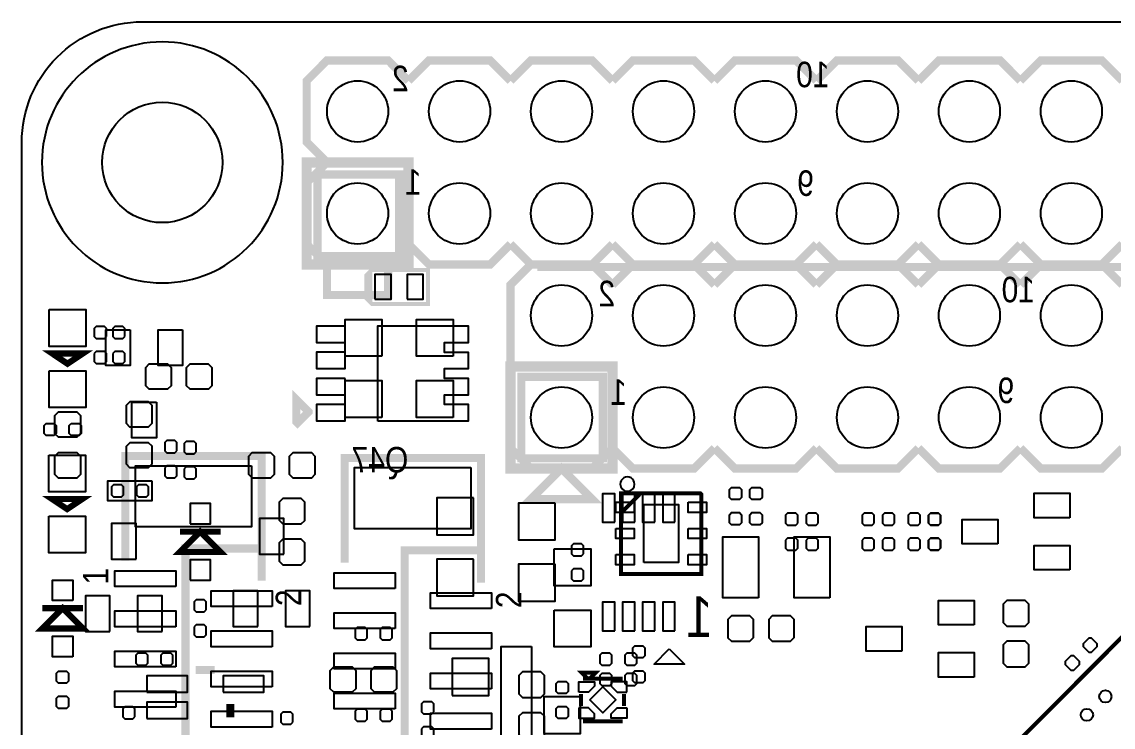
# Model space of a CAD drawing. Extents: x -2.3 to 87.1, y -2.6 to 56.
# Drawn here: x 0 to 27.19, y 38.44 to 56 of the extents above; entities that cross this region are included whole.
import ezdxf

# ---------------------------------------------------------------- set-up
doc = ezdxf.new("R2010")
doc.units = 0
doc.header["$MEASUREMENT"] = 0
for name, color, linetype in [('BG_OUTLINE', 254, 'CONTINUOUS'), ('PG_SILKSCREEN_BOTTOM', 12, 'CONTINUOUS'), ('PG_SILKSCREEN_TOP', 254, 'CONTINUOUS'), ('PG_SOLDERMASK_TOP', 9, 'CONTINUOUS'), ('PIN_BOTTOM', 1, 'CONTINUOUS'), ('PIN_TOP', 110, 'CONTINUOUS')]:
    doc.layers.add(name, color=color, linetype=linetype)

msp = doc.modelspace()

# ---------------------------------------------------------------- linework, layer by layer
at = {"layer": 'BG_OUTLINE'}
msp.add_lwpolyline([(2.999994, 55.999888), (81.999836, 55.999888, -0.414214), (84.99983, 52.999894), (84.99983, 2.999994, -0.414214), (81.999836, 0), (2.999994, 0, -0.414214), (0, 2.999994), (0, 52.999894, -0.414214)], format="xyb", close=True, dxfattribs=at)
at = {"layer": 'PG_SILKSCREEN_BOTTOM'}
for points, const_width in [([(9.398, 52.197), (7.366, 52.197), (7.366, 50.165), (9.398, 50.165), (9.398, 52.197)], 0.2032), ([(41.98874, 49.89576), (12.84224, 49.89576)], 0.2032), ([(14.47292, 47.16272), (12.44092, 47.16272), (12.44092, 45.13072), (14.47292, 45.13072), (14.47292, 47.16272)], 0.2032), ([(6.866992, 46.014005), (7.141997, 46.289011), (7.141997, 46.290001), (6.839001, 46.592998), (6.839001, 46.041996), (6.866992, 46.014005)], 0.2), ([(31.1277, 44.402299), (16.278301, 29.5529)], 0.100076), ([(4.953, 42.799), (3.937, 42.799), (4.445, 43.307), (4.953, 42.799)], 0.1524), ([(4.953, 43.307), (3.937, 43.307)], 0.1524), ([(4.806188, 39.86276), (4.327906, 39.86276)], 0.2032), ([(5.194808, 38.679882), (5.194808, 39.018972)], 0.2032)]:
    msp.add_lwpolyline(points, dxfattribs=dict(at, const_width=const_width))
msp.add_lwpolyline([(8.627999, 49.732997, 0.2, 0.2, 0), (8.627999, 49.073003, 0.1, 0.1, 0), (8.727999, 48.973003, 0.1, 0.1, 0), (10.117988, 48.973003, 0.1, 0.1, 0), (10.117988, 49.822989, 0.1, 0.1, 0), (8.717991, 49.822989, 0.1, 0.1, 0), (8.627999, 49.732997, 0.1, 0.1, 0)], format="xyseb", dxfattribs=at)
msp.add_lwpolyline([(3.242412, 44.573012), (3.242412, 44.072988), (2.142388, 44.072988), (2.142388, 44.573012), (3.242412, 44.573012)], dxfattribs=at)
for points in [[(12.7, 40.4495), (12.7, 37.0205), (11.938, 37.0205), (11.938, 40.4495)], [(16.129, 40.386), (16.51, 40.005), (15.748, 40.005)]]:
    msp.add_lwpolyline(points, close=True, dxfattribs=at)
at = {"layer": 'PG_SILKSCREEN_TOP'}
for points, const_width in [([(7.60222, 55.03926), (7.09422, 54.53126), (7.09422, 53.00726), (7.60222, 52.49926)], 0.2032), ([(9.63422, 54.53126), (9.12622, 55.03926), (7.60222, 55.03926), (7.09422, 54.53126)], 0.2032), ([(12.17422, 54.53126), (11.66622, 55.03926), (10.14222, 55.03926), (9.63422, 54.53126)], 0.2032), ([(14.71422, 54.53126), (14.20622, 55.03926), (12.68222, 55.03926), (12.17422, 54.53126)], 0.2032), ([(17.25422, 54.53126), (16.74622, 55.03926), (15.22222, 55.03926), (14.71422, 54.53126)], 0.2032), ([(19.79422, 54.53126), (19.28622, 55.03926), (17.76222, 55.03926), (17.25422, 54.53126)], 0.2032), ([(22.33422, 54.53126), (21.82622, 55.03926), (20.30222, 55.03926), (19.79422, 54.53126)], 0.2032), ([(24.87422, 54.53126), (24.36622, 55.03926), (22.84222, 55.03926), (22.33422, 54.53126)], 0.2032), ([(27.41422, 54.53126), (26.90622, 55.03926), (25.38222, 55.03926), (24.87422, 54.53126)], 0.2032), ([(7.09422, 52.49926), (9.63422, 52.49926), (9.63422, 49.95926), (7.09422, 49.95926), (7.09422, 52.49926)], 0.254), ([(7.60222, 52.49926), (7.09422, 51.99126), (7.09422, 50.46726), (7.60222, 49.95926)], 0.2032), ([(7.09422, 50.46726), (7.60222, 49.95926), (9.12622, 49.95926), (9.63422, 50.46726)], 0.2032), ([(9.63422, 50.46726), (10.14222, 49.95926), (11.66622, 49.95926), (12.17422, 50.46726)], 0.2032), ([(12.17422, 50.46726), (12.68222, 49.95926), (14.20622, 49.95926), (14.71422, 50.46726)], 0.2032), ([(14.71422, 50.46726), (15.22222, 49.95926), (16.74622, 49.95926), (17.25422, 50.46726)], 0.2032), ([(17.25422, 50.46726), (17.76222, 49.95926), (19.28622, 49.95926), (19.79422, 50.46726)], 0.2032), ([(19.79422, 50.46726), (20.30222, 49.95926), (21.82622, 49.95926), (22.33422, 50.46726)], 0.2032), ([(22.33422, 50.46726), (22.84222, 49.95926), (24.36622, 49.95926), (24.87422, 50.46726)], 0.2032), ([(24.87422, 50.46726), (25.38222, 49.95926), (26.90622, 49.95926), (27.41422, 50.46726)], 0.2032), ([(7.60222, 49.95926), (7.60222, 49.19726), (9.12622, 49.19726), (9.12622, 49.95926)], 0.2032), ([(12.68222, 49.95926), (12.17422, 49.45126), (12.17422, 45.38726), (12.68222, 44.87926)], 0.2032), ([(14.71422, 49.45126), (14.20622, 49.95926), (12.68222, 49.95926), (12.17422, 49.45126)], 0.2032), ([(17.25422, 49.45126), (16.74622, 49.95926), (15.22222, 49.95926), (14.71422, 49.45126)], 0.2032), ([(19.79422, 49.45126), (19.28622, 49.95926), (17.76222, 49.95926), (17.25422, 49.45126)], 0.2032), ([(22.33422, 49.45126), (21.82622, 49.95926), (20.30222, 49.95926), (19.79422, 49.45126)], 0.2032), ([(24.87422, 49.45126), (24.36622, 49.95926), (22.84222, 49.95926), (22.33422, 49.45126)], 0.2032), ([(27.41422, 49.45126), (26.90622, 49.95926), (25.38222, 49.95926), (24.87422, 49.45126)], 0.2032), ([(1.39192, 47.74184), (0.75692, 47.74184), (1.13792, 47.48784), (1.51892, 47.74184), (1.39192, 47.74184)], 0.1524), ([(12.17422, 47.41926), (14.71422, 47.41926), (14.71422, 44.87926), (12.17422, 44.87926), (12.17422, 47.41926)], 0.254), ([(12.17422, 45.38726), (12.68222, 44.87926), (14.20622, 44.87926), (14.71422, 45.38726)], 0.2032), ([(14.71422, 45.38726), (15.22222, 44.87926), (16.74622, 44.87926), (17.25422, 45.38726)], 0.2032), ([(17.25422, 45.38726), (17.76222, 44.87926), (19.28622, 44.87926), (19.79422, 45.38726)], 0.2032), ([(19.79422, 45.38726), (20.30222, 44.87926), (21.82622, 44.87926), (22.33422, 45.38726)], 0.2032), ([(22.33422, 45.38726), (22.84222, 44.87926), (24.36622, 44.87926), (24.87422, 45.38726)], 0.2032), ([(24.87422, 45.38726), (25.38222, 44.87926), (26.90622, 44.87926), (27.41422, 45.38726)], 0.2032), ([(5.977357, 42.086911), (5.977357, 45.186905), (2.577363, 45.186905), (2.577363, 42.58691)], 0.2), ([(11.438357, 42.038651), (11.438357, 45.138645), (8.038363, 45.138645), (8.038363, 42.53865)], 0.2), ([(13.44422, 44.87926), (12.68222, 44.11726), (14.20622, 44.11726), (13.44422, 44.87926)], 0.2032), ([(1.3843, 44.12234), (0.7493, 44.12234), (1.1303, 43.86834), (1.5113, 44.12234), (1.3843, 44.12234)], 0.1524), ([(16.925798, 44.240018), (16.925798, 42.250004), (14.925802, 42.250004), (14.925802, 44.260008), (16.905808, 44.260008), (16.925798, 44.240018)], 0.1), ([(15.415793, 44.25), (15.405811, 44.25), (14.93581, 43.779999)], 0.1), ([(5.877357, 42.886909), (4.07736, 42.886909), (4.07736, 26.886891), (5.977357, 26.886891)], 0.2), ([(11.338357, 42.838649), (9.53836, 42.838649), (9.53836, 26.838631), (11.438357, 26.838631)], 0.2), ([(0.508, 40.894), (1.524, 40.894), (1.016, 41.402), (0.508, 40.894)], 0.1524), ([(0.508, 41.402), (1.524, 41.402)], 0.1524), ([(14.142999, 39.656004), (14.153007, 39.656004), (14.292986, 39.796009), (13.943, 39.796009), (14.083005, 39.656004), (14.142999, 39.656004)], 0.1), ([(14.962988, 39.645996), (13.983005, 39.645996)], 0.1), ([(13.932992, 38.965988), (13.932992, 39.266012)], 0.1), ([(15.002993, 38.965988), (15.002993, 39.266012)], 0.1), ([(14.962988, 38.586004), (13.983005, 38.586004)], 0.1)]:
    msp.add_lwpolyline(points, dxfattribs=dict(at, const_width=const_width))
msp.add_lwpolyline([(15.2638, 44.490005, 1), (14.9078, 44.490015, 1)], format="xyb", close=True, dxfattribs=at)
at = {"layer": 'PG_SOLDERMASK_TOP'}
msp.add_lwpolyline([(6.499987, 52.499895, 1), (0.499999, 52.499895, 1)], format="xyb", close=True, dxfattribs=at)
at = {"layer": 'PIN_BOTTOM'}
for points in [[(8.794801, 49.0982), (9.201201, 49.0982), (9.201201, 49.7078), (8.794801, 49.7078)], [(9.594799, 49.0982), (10.001199, 49.0982), (10.001199, 49.7078), (9.594799, 49.7078)], [(2.105812, 48.167696), (2.105812, 48.367696), (2.0558, 48.417709), (1.8558, 48.417709), (1.805788, 48.367696), (1.805788, 48.167696), (1.8558, 48.117684), (2.0558, 48.117684)], [(2.563012, 48.167696), (2.563012, 48.367696), (2.513, 48.417709), (2.313, 48.417709), (2.262988, 48.367696), (2.262988, 48.167696), (2.313, 48.117684), (2.513, 48.117684)], [(8.051495, 48.422306), (7.340295, 48.422306), (7.340295, 48.015906), (8.051495, 48.015906)], [(8.871001, 46.058988), (8.871001, 48.429012), (11.121009, 48.429012), (11.121009, 48.008997), (10.52101, 48.008997), (10.52101, 47.779), (11.121009, 47.779), (11.121009, 47.359011), (10.52101, 47.359011), (10.52101, 47.128989), (11.121009, 47.128989), (11.121009, 46.709), (10.52101, 46.709), (10.52101, 46.479003), (11.121009, 46.479003), (11.121009, 46.058988)], [(1.805788, 47.742704), (1.805788, 47.542704), (1.8558, 47.492691), (2.0558, 47.492691), (2.105812, 47.542704), (2.105812, 47.742704), (2.0558, 47.792716), (1.8558, 47.792716)], [(2.262988, 47.742704), (2.262988, 47.542704), (2.313, 47.492691), (2.513, 47.492691), (2.563012, 47.542704), (2.563012, 47.742704), (2.513, 47.792716), (2.313, 47.792716)], [(8.051495, 47.772295), (7.340295, 47.772295), (7.340295, 47.365895), (8.051495, 47.365895)], [(3.7211, 47.3837), (3.7211, 47.0535), (3.7211, 46.938895), (3.632505, 46.8503), (3.175, 46.8503), (3.0861, 46.9392), (3.0861, 47.053195), (3.086405, 47.0535), (3.086405, 47.3964), (3.175305, 47.4853), (3.518205, 47.4853), (3.629889, 47.4853), (3.7211, 47.394089)], [(4.7371, 47.3837), (4.7371, 47.0535), (4.7371, 46.938895), (4.648505, 46.8503), (4.191, 46.8503), (4.1021, 46.9392), (4.1021, 47.053195), (4.102405, 47.0535), (4.102405, 47.3964), (4.191305, 47.4853), (4.534205, 47.4853), (4.645889, 47.4853), (4.7371, 47.394089)], [(8.051495, 47.122105), (7.340295, 47.122105), (7.340295, 46.715705), (8.051495, 46.715705)], [(2.7051, 46.5455), (3.0353, 46.5455), (3.149905, 46.5455), (3.2385, 46.456905), (3.2385, 45.9994), (3.1496, 45.9105), (3.035605, 45.9105), (3.0353, 45.910805), (2.6924, 45.910805), (2.6035, 45.999705), (2.6035, 46.342605), (2.6035, 46.454289), (2.694711, 46.5455)], [(1.3589, 45.6565), (1.0287, 45.6565), (0.914095, 45.6565), (0.8255, 45.745095), (0.8255, 46.2026), (0.9144, 46.2915), (1.028395, 46.2915), (1.0287, 46.291195), (1.3716, 46.291195), (1.4605, 46.202295), (1.4605, 45.859395), (1.4605, 45.747711), (1.369289, 45.6565)], [(8.051495, 46.472094), (7.340295, 46.472094), (7.340295, 46.065694), (8.051495, 46.065694)], [(2.7051, 45.5295), (3.0353, 45.5295), (3.149905, 45.5295), (3.2385, 45.440905), (3.2385, 44.9834), (3.1496, 44.8945), (3.035605, 44.8945), (3.0353, 44.894805), (2.6924, 44.894805), (2.6035, 44.983705), (2.6035, 45.326605), (2.6035, 45.438289), (2.694711, 45.5295)], [(3.858412, 45.322896), (3.858412, 45.522896), (3.8084, 45.572909), (3.6084, 45.572909), (3.558388, 45.522896), (3.558388, 45.322896), (3.6084, 45.272884), (3.8084, 45.272884)], [(4.341012, 45.297496), (4.341012, 45.497496), (4.291, 45.547509), (4.091, 45.547509), (4.040988, 45.497496), (4.040988, 45.297496), (4.091, 45.247484), (4.291, 45.247484)], [(1.3589, 44.6405), (1.0287, 44.6405), (0.914095, 44.6405), (0.8255, 44.729095), (0.8255, 45.1866), (0.9144, 45.2755), (1.028395, 45.2755), (1.0287, 45.275195), (1.3716, 45.275195), (1.4605, 45.186295), (1.4605, 44.843395), (1.4605, 44.731711), (1.369289, 44.6405)], [(5.6515, 44.7421), (5.6515, 45.0723), (5.6515, 45.186905), (5.740095, 45.2755), (6.1976, 45.2755), (6.2865, 45.1866), (6.2865, 45.072605), (6.286195, 45.0723), (6.286195, 44.7294), (6.197295, 44.6405), (5.854395, 44.6405), (5.742711, 44.6405), (5.6515, 44.731711)], [(6.6675, 44.7421), (6.6675, 45.0723), (6.6675, 45.186905), (6.756095, 45.2755), (7.2136, 45.2755), (7.3025, 45.1866), (7.3025, 45.072605), (7.302195, 45.0723), (7.302195, 44.7294), (7.213295, 44.6405), (6.870395, 44.6405), (6.758711, 44.6405), (6.6675, 44.731711)], [(3.558388, 44.897904), (3.558388, 44.697904), (3.6084, 44.647891), (3.8084, 44.647891), (3.858412, 44.697904), (3.858412, 44.897904), (3.8084, 44.947916), (3.6084, 44.947916)], [(4.040988, 44.872504), (4.040988, 44.672504), (4.091, 44.622491), (4.291, 44.622491), (4.341012, 44.672504), (4.341012, 44.872504), (4.291, 44.922516), (4.091, 44.922516)], [(2.479904, 44.473012), (2.279904, 44.473012), (2.229891, 44.423), (2.229891, 44.223), (2.279904, 44.172988), (2.479904, 44.172988), (2.529916, 44.223), (2.529916, 44.423)], [(2.904896, 44.172988), (3.104896, 44.172988), (3.154909, 44.223), (3.154909, 44.423), (3.104896, 44.473012), (2.904896, 44.473012), (2.854884, 44.423), (2.854884, 44.223)], [(11.2522, 44.1452), (10.3378, 44.1452), (10.3378, 43.2308), (11.2522, 43.2308)], [(14.769389, 43.53941), (14.769389, 44.25061), (14.464589, 44.25061), (14.464589, 43.53941)], [(15.269388, 43.53941), (15.269388, 44.25061), (14.964588, 44.25061), (14.964588, 43.53941)], [(15.769412, 43.53941), (15.769412, 44.25061), (15.464612, 44.25061), (15.464612, 43.53941)], [(16.269411, 43.53941), (16.269411, 44.25061), (15.964611, 44.25061), (15.964611, 43.53941)], [(4.191, 43.498999), (4.699, 43.498999), (4.699, 44.006999), (4.191, 44.006999)], [(13.2842, 44.0182), (12.3698, 44.0182), (12.3698, 43.1038), (13.2842, 43.1038)], [(19.327012, 43.519496), (19.327012, 43.719496), (19.277, 43.769509), (19.077, 43.769509), (19.026988, 43.719496), (19.026988, 43.519496), (19.077, 43.469484), (19.277, 43.469484)], [(19.835012, 43.519496), (19.835012, 43.719496), (19.785, 43.769509), (19.585, 43.769509), (19.534988, 43.719496), (19.534988, 43.519496), (19.585, 43.469484), (19.785, 43.469484)], [(21.232012, 43.519496), (21.232012, 43.719496), (21.182, 43.769509), (20.982, 43.769509), (20.931988, 43.719496), (20.931988, 43.519496), (20.982, 43.469484), (21.182, 43.469484)], [(21.740012, 43.519496), (21.740012, 43.719496), (21.69, 43.769509), (21.49, 43.769509), (21.439988, 43.719496), (21.439988, 43.519496), (21.49, 43.469484), (21.69, 43.469484)], [(22.375012, 43.519496), (22.375012, 43.719496), (22.325, 43.769509), (22.125, 43.769509), (22.074988, 43.719496), (22.074988, 43.519496), (22.125, 43.469484), (22.325, 43.469484)], [(22.883012, 43.519496), (22.883012, 43.719496), (22.833, 43.769509), (22.633, 43.769509), (22.582988, 43.719496), (22.582988, 43.519496), (22.633, 43.469484), (22.833, 43.469484)], [(2.8448, 42.619498), (2.8448, 43.508498), (2.2352, 43.508498), (2.2352, 42.619498)], [(6.5278, 42.746498), (6.5278, 43.635498), (5.9182, 43.635498), (5.9182, 42.746498)], [(13.993012, 42.757496), (13.993012, 42.957496), (13.943, 43.007509), (13.743, 43.007509), (13.692988, 42.957496), (13.692988, 42.757496), (13.743, 42.707484), (13.943, 42.707484)], [(19.026988, 43.094504), (19.026988, 42.894504), (19.077, 42.844491), (19.277, 42.844491), (19.327012, 42.894504), (19.327012, 43.094504), (19.277, 43.144516), (19.077, 43.144516)], [(19.534988, 43.094504), (19.534988, 42.894504), (19.585, 42.844491), (19.785, 42.844491), (19.835012, 42.894504), (19.835012, 43.094504), (19.785, 43.144516), (19.585, 43.144516)], [(20.931988, 43.094504), (20.931988, 42.894504), (20.982, 42.844491), (21.182, 42.844491), (21.232012, 42.894504), (21.232012, 43.094504), (21.182, 43.144516), (20.982, 43.144516)], [(21.439988, 43.094504), (21.439988, 42.894504), (21.49, 42.844491), (21.69, 42.844491), (21.740012, 42.894504), (21.740012, 43.094504), (21.69, 43.144516), (21.49, 43.144516)], [(22.074988, 43.094504), (22.074988, 42.894504), (22.125, 42.844491), (22.325, 42.844491), (22.375012, 42.894504), (22.375012, 43.094504), (22.325, 43.144516), (22.125, 43.144516)], [(22.582988, 43.094504), (22.582988, 42.894504), (22.633, 42.844491), (22.833, 42.844491), (22.883012, 42.894504), (22.883012, 43.094504), (22.833, 43.144516), (22.633, 43.144516)], [(4.191, 42.099001), (4.699, 42.099001), (4.699, 42.607001), (4.191, 42.607001)], [(11.2522, 42.6212), (10.3378, 42.6212), (10.3378, 41.7068), (11.2522, 41.7068)], [(13.2842, 42.4942), (12.3698, 42.4942), (12.3698, 41.5798), (13.2842, 41.5798)], [(13.692988, 42.332504), (13.692988, 42.132504), (13.743, 42.082491), (13.943, 42.082491), (13.993012, 42.132504), (13.993012, 42.332504), (13.943, 42.382516), (13.743, 42.382516)], [(2.194789, 40.819502), (2.194789, 41.708502), (1.585189, 41.708502), (1.585189, 40.819502)], [(3.494811, 40.819502), (3.494811, 41.708502), (2.885211, 41.708502), (2.885211, 40.819502)], [(4.595012, 41.360496), (4.595012, 41.560496), (4.545, 41.610509), (4.345, 41.610509), (4.294988, 41.560496), (4.294988, 41.360496), (4.345, 41.310484), (4.545, 41.310484)], [(5.877789, 40.946502), (5.877789, 41.835502), (5.268189, 41.835502), (5.268189, 40.946502)], [(7.177811, 40.946502), (7.177811, 41.835502), (6.568211, 41.835502), (6.568211, 40.946502)], [(14.769389, 40.83939), (14.769389, 41.55059), (14.464589, 41.55059), (14.464589, 40.83939)], [(15.269388, 40.83939), (15.269388, 41.55059), (14.964588, 41.55059), (14.964588, 40.83939)], [(15.769412, 40.83939), (15.769412, 41.55059), (15.464612, 41.55059), (15.464612, 40.83939)], [(16.269411, 40.83939), (16.269411, 41.55059), (15.964611, 41.55059), (15.964611, 40.83939)], [(4.294988, 40.935504), (4.294988, 40.735504), (4.345, 40.685491), (4.545, 40.685491), (4.595012, 40.735504), (4.595012, 40.935504), (4.545, 40.985516), (4.345, 40.985516)], [(8.550504, 40.917012), (8.350504, 40.917012), (8.300491, 40.867), (8.300491, 40.667), (8.350504, 40.616988), (8.550504, 40.616988), (8.600516, 40.667), (8.600516, 40.867)], [(8.975496, 40.616988), (9.175496, 40.616988), (9.225509, 40.667), (9.225509, 40.867), (9.175496, 40.917012), (8.975496, 40.917012), (8.925484, 40.867), (8.925484, 40.667)], [(26.646937, 40.303196), (26.788364, 40.444623), (26.788364, 40.515337), (26.646937, 40.656764), (26.576223, 40.656764), (26.434796, 40.515337), (26.434796, 40.444623), (26.576223, 40.303196)], [(3.089504, 40.282012), (2.889504, 40.282012), (2.839491, 40.232), (2.839491, 40.032), (2.889504, 39.981988), (3.089504, 39.981988), (3.139516, 40.032), (3.139516, 40.232)], [(3.514496, 39.981988), (3.714496, 39.981988), (3.764509, 40.032), (3.764509, 40.232), (3.714496, 40.282012), (3.514496, 40.282012), (3.464484, 40.232), (3.464484, 40.032)], [(14.646504, 40.282012), (14.446504, 40.282012), (14.396491, 40.232), (14.396491, 40.032), (14.446504, 39.981988), (14.646504, 39.981988), (14.696516, 40.032), (14.696516, 40.232)], [(15.071496, 39.981988), (15.271496, 39.981988), (15.321509, 40.032), (15.321509, 40.232), (15.271496, 40.282012), (15.071496, 40.282012), (15.021484, 40.232), (15.021484, 40.032)], [(10.7188, 39.2303), (11.6332, 39.2303), (11.6332, 40.1447), (10.7188, 40.1447)], [(26.134263, 40.214804), (25.992836, 40.073377), (25.992836, 40.002663), (26.134263, 39.861236), (26.204977, 39.861236), (26.346404, 40.002663), (26.346404, 40.073377), (26.204977, 40.214804)], [(3.11404, 39.308786), (4.13004, 39.308786), (4.13004, 39.715186), (3.11404, 39.715186)], [(5.01396, 39.308786), (6.02996, 39.308786), (6.02996, 39.715186), (5.01396, 39.715186)], [(8.3185, 39.8399), (8.3185, 39.5097), (8.3185, 39.395095), (8.229905, 39.3065), (7.7724, 39.3065), (7.6835, 39.3954), (7.6835, 39.509395), (7.683805, 39.5097), (7.683805, 39.8526), (7.772705, 39.9415), (8.115605, 39.9415), (8.227289, 39.9415), (8.3185, 39.850289)], [(9.3345, 39.8399), (9.3345, 39.5097), (9.3345, 39.395095), (9.245905, 39.3065), (8.7884, 39.3065), (8.6995, 39.3954), (8.6995, 39.509395), (8.699805, 39.5097), (8.699805, 39.8526), (8.788705, 39.9415), (9.131605, 39.9415), (9.243289, 39.9415), (9.3345, 39.850289)], [(14.646504, 39.774012), (14.446504, 39.774012), (14.396491, 39.724), (14.396491, 39.524), (14.446504, 39.473988), (14.646504, 39.473988), (14.696516, 39.524), (14.696516, 39.724)], [(15.071496, 39.473988), (15.271496, 39.473988), (15.321509, 39.524), (15.321509, 39.724), (15.271496, 39.774012), (15.071496, 39.774012), (15.021484, 39.724), (15.021484, 39.524)], [(13.0048, 38.2778), (13.9192, 38.2778), (13.9192, 39.1922), (13.0048, 39.1922)], [(2.817012, 38.693496), (2.817012, 38.893496), (2.767, 38.943509), (2.567, 38.943509), (2.516988, 38.893496), (2.516988, 38.693496), (2.567, 38.643484), (2.767, 38.643484)], [(3.11404, 38.6588), (4.13004, 38.6588), (4.13004, 39.0652), (3.11404, 39.0652)], [(8.550504, 38.885012), (8.350504, 38.885012), (8.300491, 38.835), (8.300491, 38.635), (8.350504, 38.584988), (8.550504, 38.584988), (8.600516, 38.635), (8.600516, 38.835)], [(8.975496, 38.584988), (9.175496, 38.584988), (9.225509, 38.635), (9.225509, 38.835), (9.175496, 38.885012), (8.975496, 38.885012), (8.925484, 38.835), (8.925484, 38.635)], [(10.259212, 38.820496), (10.259212, 39.020496), (10.2092, 39.070509), (10.0092, 39.070509), (9.959188, 39.020496), (9.959188, 38.820496), (10.0092, 38.770484), (10.2092, 38.770484)], [(6.754012, 38.566496), (6.754012, 38.766496), (6.704, 38.816509), (6.504, 38.816509), (6.453988, 38.766496), (6.453988, 38.566496), (6.504, 38.516484), (6.704, 38.516484)], [(9.959188, 38.395504), (9.959188, 38.195504), (10.0092, 38.145491), (10.2092, 38.145491), (10.259212, 38.195504), (10.259212, 38.395504), (10.2092, 38.445516), (10.0092, 38.445516)]]:
    msp.add_lwpolyline(points, close=True, dxfattribs=at)
for centre, radius in [((8.36422, 53.76926), 0.762), ((10.90422, 53.76926), 0.762), ((13.44422, 53.76926), 0.762), ((15.98422, 53.76926), 0.762), ((18.52422, 53.76926), 0.762), ((21.06422, 53.76926), 0.762), ((23.60422, 53.76926), 0.762), ((26.14422, 53.76926), 0.762), ((3.499993, 52.499895), 1.5), ((8.36422, 51.22926), 0.762), ((10.90422, 51.22926), 0.762), ((13.44422, 51.22926), 0.762), ((15.98422, 51.22926), 0.762), ((18.52422, 51.22926), 0.762), ((21.06422, 51.22926), 0.762), ((23.60422, 51.22926), 0.762), ((26.14422, 51.22926), 0.762), ((13.44422, 48.68926), 0.762), ((15.98422, 48.68926), 0.762), ((18.52422, 48.68926), 0.762), ((21.06422, 48.68926), 0.762), ((23.60422, 48.68926), 0.762), ((26.14422, 48.68926), 0.762), ((13.44422, 46.14926), 0.762), ((15.98422, 46.14926), 0.762), ((18.52422, 46.14926), 0.762), ((21.06422, 46.14926), 0.762), ((23.60422, 46.14926), 0.762), ((26.14422, 46.14926), 0.762), ((26.991031, 39.204875), 0.1524), ((26.531418, 38.745262), 0.1524)]:
    msp.add_circle(centre, radius, dxfattribs=at)
at = {"layer": 'PIN_TOP'}
for points in [[(0.68072, 48.83404), (1.59512, 48.83404), (1.59512, 47.91964), (0.68072, 47.91964)], [(8.9662, 47.6758), (8.0518, 47.6758), (8.0518, 48.5902), (8.9662, 48.5902)], [(10.7442, 47.6758), (9.8298, 47.6758), (9.8298, 48.5902), (10.7442, 48.5902)], [(2.702789, 48.334498), (2.702789, 47.445498), (2.093189, 47.445498), (2.093189, 48.334498)], [(4.002811, 48.334498), (4.002811, 47.445498), (3.393211, 47.445498), (3.393211, 48.334498)], [(0.68072, 47.31004), (1.59512, 47.31004), (1.59512, 46.39564), (0.68072, 46.39564)], [(8.9662, 46.1518), (8.0518, 46.1518), (8.0518, 47.0662), (8.9662, 47.0662)], [(10.7442, 46.1518), (9.8298, 46.1518), (9.8298, 47.0662), (10.7442, 47.0662)], [(3.3528, 46.534502), (3.3528, 45.645502), (2.7432, 45.645502), (2.7432, 46.534502)], [(0.803504, 45.696988), (0.603504, 45.696988), (0.553491, 45.747), (0.553491, 45.947), (0.603504, 45.997012), (0.803504, 45.997012), (0.853516, 45.947), (0.853516, 45.747)], [(1.228496, 45.997012), (1.428496, 45.997012), (1.478509, 45.947), (1.478509, 45.747), (1.428496, 45.696988), (1.228496, 45.696988), (1.178484, 45.747), (1.178484, 45.947)], [(0.6731, 45.21454), (1.5875, 45.21454), (1.5875, 44.30014), (0.6731, 44.30014)], [(5.72516, 44.948907), (5.72516, 43.424907), (2.82956, 43.424907), (2.82956, 44.948907)], [(11.18616, 44.900647), (11.18616, 43.376647), (8.29056, 43.376647), (8.29056, 44.900647)], [(17.629988, 44.154496), (17.629988, 44.354496), (17.68, 44.404509), (17.88, 44.404509), (17.930012, 44.354496), (17.930012, 44.154496), (17.88, 44.104484), (17.68, 44.104484)], [(18.137988, 44.154496), (18.137988, 44.354496), (18.188, 44.404509), (18.388, 44.404509), (18.438012, 44.354496), (18.438012, 44.154496), (18.388, 44.104484), (18.188, 44.104484)], [(6.5151, 43.4975), (6.8453, 43.4975), (6.959905, 43.4975), (7.0485, 43.586095), (7.0485, 44.0436), (6.9596, 44.1325), (6.845605, 44.1325), (6.8453, 44.132195), (6.5024, 44.132195), (6.4135, 44.043295), (6.4135, 43.700395), (6.4135, 43.588711), (6.504711, 43.4975)], [(26.109498, 43.652211), (25.220498, 43.652211), (25.220498, 44.261811), (26.109498, 44.261811)], [(14.797202, 44.037021), (15.254402, 44.037021), (15.254402, 43.783021), (14.797202, 43.783021)], [(15.494, 42.53611), (15.494, 43.98391), (16.3576, 43.98391), (16.3576, 42.53611)], [(16.597198, 44.037021), (17.054398, 44.037021), (17.054398, 43.783021), (16.597198, 43.783021)], [(17.930012, 43.729504), (17.930012, 43.529504), (17.88, 43.479491), (17.68, 43.479491), (17.629988, 43.529504), (17.629988, 43.729504), (17.68, 43.779516), (17.88, 43.779516)], [(18.438012, 43.729504), (18.438012, 43.529504), (18.388, 43.479491), (18.188, 43.479491), (18.137988, 43.529504), (18.137988, 43.729504), (18.188, 43.779516), (18.388, 43.779516)], [(22.582988, 43.519496), (22.582988, 43.719496), (22.633, 43.769509), (22.833, 43.769509), (22.883012, 43.719496), (22.883012, 43.519496), (22.833, 43.469484), (22.633, 43.469484)], [(0.6731, 43.69054), (1.5875, 43.69054), (1.5875, 42.77614), (0.6731, 42.77614)], [(24.309502, 43.0022), (23.420502, 43.0022), (23.420502, 43.6118), (24.309502, 43.6118)], [(14.797202, 43.38701), (15.254402, 43.38701), (15.254402, 43.13301), (14.797202, 43.13301)], [(16.597198, 43.38701), (17.054398, 43.38701), (17.054398, 43.13301), (16.597198, 43.13301)], [(6.5151, 42.4815), (6.8453, 42.4815), (6.959905, 42.4815), (7.0485, 42.570095), (7.0485, 43.0276), (6.9596, 43.1165), (6.845605, 43.1165), (6.8453, 43.116195), (6.5024, 43.116195), (6.4135, 43.027295), (6.4135, 42.684395), (6.4135, 42.572711), (6.504711, 42.4815)], [(18.3515, 41.656), (17.4625, 41.656), (17.4625, 43.18), (18.3515, 43.18)], [(20.1295, 41.656), (19.2405, 41.656), (19.2405, 43.18), (20.1295, 43.18)], [(22.883012, 43.094504), (22.883012, 42.894504), (22.833, 42.844491), (22.633, 42.844491), (22.582988, 42.894504), (22.582988, 43.094504), (22.633, 43.144516), (22.833, 43.144516)], [(26.109498, 42.352189), (25.220498, 42.352189), (25.220498, 42.961789), (26.109498, 42.961789)], [(13.2588, 42.8752), (14.1732, 42.8752), (14.1732, 41.9608), (13.2588, 41.9608)], [(14.797202, 42.736999), (15.254402, 42.736999), (15.254402, 42.482999), (14.797202, 42.482999)], [(16.597198, 42.736999), (17.054398, 42.736999), (17.054398, 42.482999), (16.597198, 42.482999)], [(3.839362, 41.940048), (2.315362, 41.940048), (2.315362, 42.333748), (3.839362, 42.333748)], [(9.300362, 41.891788), (7.776362, 41.891788), (7.776362, 42.285488), (9.300362, 42.285488)], [(1.27, 41.593999), (0.762, 41.593999), (0.762, 42.101999), (1.27, 42.101999)], [(6.239358, 41.440049), (4.715358, 41.440049), (4.715358, 41.833749), (6.239358, 41.833749)], [(11.700358, 41.391789), (10.176358, 41.391789), (10.176358, 41.785489), (11.700358, 41.785489)], [(23.721898, 40.985211), (22.832898, 40.985211), (22.832898, 41.594811), (23.721898, 41.594811)], [(3.839362, 40.94005), (2.315362, 40.94005), (2.315362, 41.33375), (3.839362, 41.33375)], [(13.2588, 41.3512), (14.1732, 41.3512), (14.1732, 40.4368), (13.2588, 40.4368)], [(24.5491, 40.9575), (24.8793, 40.9575), (24.993905, 40.9575), (25.0825, 41.046095), (25.0825, 41.5036), (24.9936, 41.5925), (24.879605, 41.5925), (24.8793, 41.592195), (24.5364, 41.592195), (24.4475, 41.503295), (24.4475, 41.160395), (24.4475, 41.048711), (24.538711, 40.9575)], [(9.300362, 40.89179), (7.776362, 40.89179), (7.776362, 41.28549), (9.300362, 41.28549)], [(18.2245, 40.6781), (18.2245, 41.0083), (18.2245, 41.122905), (18.135905, 41.2115), (17.6784, 41.2115), (17.5895, 41.1226), (17.5895, 41.008605), (17.589805, 41.0083), (17.589805, 40.6654), (17.678705, 40.5765), (18.021605, 40.5765), (18.133289, 40.5765), (18.2245, 40.667711)], [(19.2405, 40.6781), (19.2405, 41.0083), (19.2405, 41.122905), (19.151905, 41.2115), (18.6944, 41.2115), (18.6055, 41.1226), (18.6055, 41.008605), (18.605805, 41.0083), (18.605805, 40.6654), (18.694705, 40.5765), (19.037605, 40.5765), (19.149289, 40.5765), (19.2405, 40.667711)], [(6.239358, 40.440051), (4.715358, 40.440051), (4.715358, 40.833751), (6.239358, 40.833751)], [(11.700358, 40.391791), (10.176358, 40.391791), (10.176358, 40.785491), (11.700358, 40.785491)], [(21.921902, 40.3352), (21.032902, 40.3352), (21.032902, 40.9448), (21.921902, 40.9448)], [(1.27, 40.194001), (0.762, 40.194001), (0.762, 40.702001), (1.27, 40.702001)], [(24.5491, 39.9415), (24.8793, 39.9415), (24.993905, 39.9415), (25.0825, 40.030095), (25.0825, 40.4876), (24.9936, 40.5765), (24.879605, 40.5765), (24.8793, 40.576195), (24.5364, 40.576195), (24.4475, 40.487295), (24.4475, 40.144395), (24.4475, 40.032711), (24.538711, 39.9415)], [(3.839362, 39.940052), (2.315362, 39.940052), (2.315362, 40.333752), (3.839362, 40.333752)], [(9.300362, 39.891792), (7.776362, 39.891792), (7.776362, 40.285492), (9.300362, 40.285492)], [(15.216988, 40.217496), (15.216988, 40.417496), (15.267, 40.467509), (15.467, 40.467509), (15.517012, 40.417496), (15.517012, 40.217496), (15.467, 40.167484), (15.267, 40.167484)], [(23.721898, 39.685189), (22.832898, 39.685189), (22.832898, 40.294789), (23.721898, 40.294789)], [(0.865988, 39.582496), (0.865988, 39.782496), (0.916, 39.832509), (1.116, 39.832509), (1.166012, 39.782496), (1.166012, 39.582496), (1.116, 39.532484), (0.916, 39.532484)], [(6.239358, 39.440053), (4.715358, 39.440053), (4.715358, 39.833753), (6.239358, 39.833753)], [(11.700358, 39.391793), (10.176358, 39.391793), (10.176358, 39.785493), (11.700358, 39.785493)], [(12.4841, 39.1795), (12.8143, 39.1795), (12.928905, 39.1795), (13.0175, 39.268095), (13.0175, 39.7256), (12.9286, 39.8145), (12.814605, 39.8145), (12.8143, 39.814195), (12.4714, 39.814195), (12.3825, 39.725295), (12.3825, 39.382395), (12.3825, 39.270711), (12.473711, 39.1795)], [(15.517012, 39.792504), (15.517012, 39.592504), (15.467, 39.542491), (15.267, 39.542491), (15.216988, 39.592504), (15.216988, 39.792504), (15.267, 39.842516), (15.467, 39.842516)], [(13.311988, 39.328496), (13.311988, 39.528496), (13.362, 39.578509), (13.562, 39.578509), (13.612012, 39.528496), (13.612012, 39.328496), (13.562, 39.278484), (13.362, 39.278484)], [(13.878001, 39.310996), (13.878001, 39.57099), (14.267993, 39.57099), (14.267993, 39.460983), (14.118006, 39.310996)], [(14.149707, 39.116), (14.472996, 39.439289), (14.796285, 39.116), (14.472996, 38.792711)], [(15.067991, 39.310996), (15.067991, 39.57099), (14.678, 39.57099), (14.678, 39.460983), (14.827987, 39.310996)], [(1.166012, 39.157504), (1.166012, 38.957504), (1.116, 38.907491), (0.916, 38.907491), (0.865988, 38.957504), (0.865988, 39.157504), (0.916, 39.207516), (1.116, 39.207516)], [(3.839362, 38.940054), (2.315362, 38.940054), (2.315362, 39.333754), (3.839362, 39.333754)], [(9.300362, 38.891794), (7.776362, 38.891794), (7.776362, 39.285494), (9.300362, 39.285494)], [(13.612012, 38.903504), (13.612012, 38.703504), (13.562, 38.653491), (13.362, 38.653491), (13.311988, 38.703504), (13.311988, 38.903504), (13.362, 38.953516), (13.562, 38.953516)], [(13.878001, 38.921004), (13.878001, 38.66101), (14.267993, 38.66101), (14.267993, 38.771017), (14.118006, 38.921004)], [(15.067991, 38.921004), (15.067991, 38.66101), (14.678, 38.66101), (14.678, 38.771017), (14.827987, 38.921004)], [(6.239358, 38.440055), (4.715358, 38.440055), (4.715358, 38.833755), (6.239358, 38.833755)], [(11.700358, 38.391795), (10.176358, 38.391795), (10.176358, 38.785495), (11.700358, 38.785495)], [(12.4841, 38.1635), (12.8143, 38.1635), (12.928905, 38.1635), (13.0175, 38.252095), (13.0175, 38.7096), (12.9286, 38.7985), (12.814605, 38.7985), (12.8143, 38.798195), (12.4714, 38.798195), (12.3825, 38.709295), (12.3825, 38.366395), (12.3825, 38.254711), (12.473711, 38.1635)]]:
    msp.add_lwpolyline(points, close=True, dxfattribs=at)
for centre, radius in [((8.36422, 53.76926), 0.762), ((10.90422, 53.76926), 0.762), ((13.44422, 53.76926), 0.762), ((15.98422, 53.76926), 0.762), ((18.52422, 53.76926), 0.762), ((21.06422, 53.76926), 0.762), ((23.60422, 53.76926), 0.762), ((26.14422, 53.76926), 0.762), ((3.499993, 52.499895), 1.5), ((8.36422, 51.22926), 0.762), ((10.90422, 51.22926), 0.762), ((13.44422, 51.22926), 0.762), ((15.98422, 51.22926), 0.762), ((18.52422, 51.22926), 0.762), ((21.06422, 51.22926), 0.762), ((23.60422, 51.22926), 0.762), ((26.14422, 51.22926), 0.762), ((13.44422, 48.68926), 0.762), ((15.98422, 48.68926), 0.762), ((18.52422, 48.68926), 0.762), ((21.06422, 48.68926), 0.762), ((23.60422, 48.68926), 0.762), ((26.14422, 48.68926), 0.762), ((13.44422, 46.14926), 0.762), ((15.98422, 46.14926), 0.762), ((18.52422, 46.14926), 0.762), ((21.06422, 46.14926), 0.762), ((23.60422, 46.14926), 0.762), ((26.14422, 46.14926), 0.762)]:
    msp.add_circle(centre, radius, dxfattribs=at)

# ---------------------------------------------------------------- texts
at = {"layer": 'PG_SILKSCREEN_BOTTOM', "text_generation_flag": 2}
for s, height, width, p in [('2', 0.635, 0.88, (9.63676, 54.27218)), ('10', 0.635, 0.88, (20.11934, 54.37124)), ('1', 0.635, 0.88, (9.9568, 51.69408)), ('9', 0.635, 0.88, (19.73072, 51.66614)), ('2', 0.635, 0.88, (14.78026, 48.91786)), ('10', 0.635, 0.88, (25.23744, 49.01692)), ('1', 0.635, 0.88, (15.07236, 46.46422)), ('9', 0.635, 0.88, (24.72182, 46.5074)), ('Q47', 0.635, 0.88, (9.6266, 44.7802)), ('1', 1.016, 0.875, (17.2085, 40.682342))]:
    msp.add_text(s, height=height, dxfattribs=dict(at, width=width)).set_placement(p)
at = {"layer": 'PG_SILKSCREEN_TOP', "width": 0.88}
for s, p in [('1', (2.159, 41.9862)), ('2', (6.9596, 41.4528)), ('2', (12.446, 41.402))]:
    msp.add_text(s, height=0.635, rotation=90, dxfattribs=at).set_placement(p)

doc.saveas('drawing.dxf')
